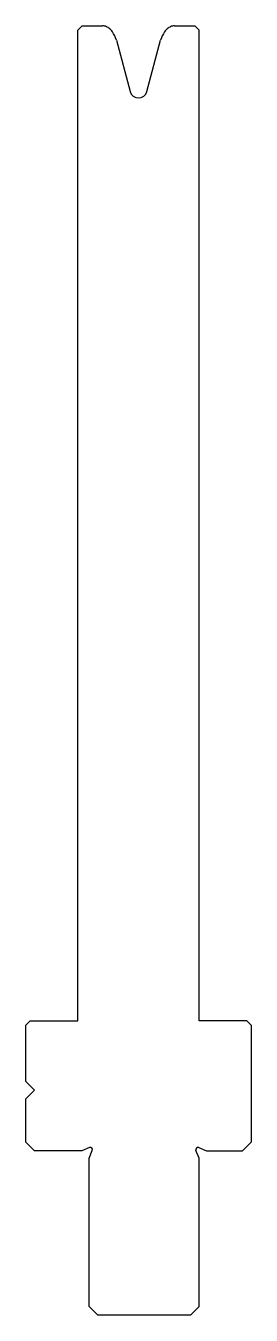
# Model space of a CAD drawing. Header units: metres. Extents: x 100 to 126, y 89 to 238.
import ezdxf

# ---------------------------------------------------------------- set-up
doc = ezdxf.new("R2010")
doc.units = ezdxf.units.M

msp = doc.modelspace()

# ---------------------------------------------------------------- linework, layer by layer
for p, q in [((106.017285, 238.010278), (105.517285, 237.510278)), ((105.517285, 123.010278), (105.517285, 237.510278)), ((106.017285, 238.010278), (108.379929, 238.010278)), ((116.65464, 238.010278), (119.017285, 238.010278)), ((119.517285, 237.510278), (119.017285, 238.010278)), ((119.517285, 123.010278), (119.517285, 237.510278)), ((109.961727, 236.351598), (111.551359, 230.41901)), ((113.483211, 230.41901), (115.072843, 236.351598)), ((100.017285, 123.010278), (99.517285, 122.510278)), ((99.517285, 116.010278), (99.517285, 122.510278)), ((100.017285, 123.010278), (105.517285, 123.010278)), ((125.017285, 123.010278), (119.517285, 123.010278)), ((125.517285, 122.510278), (125.017285, 123.010278)), ((125.517285, 122.510278), (125.517285, 109.010278)), ((99.517285, 116.010278), (100.517285, 115.010278)), ((100.517285, 115.010278), (99.517285, 114.010278)), ((99.517285, 109.010278), (99.517285, 114.010278)), ((99.517285, 109.010278), (100.517285, 108.010278)), ((124.517285, 108.010278), (125.517285, 109.010278)), ((105.967285, 108.010278), (100.517285, 108.010278)), ((106.860715, 108.380349), (105.967285, 108.010278)), ((106.817285, 107.160278), (107.187356, 108.053708)), ((119.517285, 107.160278), (119.147214, 108.053708)), ((119.473855, 108.380349), (120.367285, 108.010278)), ((120.367285, 108.010278), (124.517285, 108.010278)), ((106.817285, 90.010278), (106.817285, 107.160278)), ((119.517285, 90.010278), (119.517285, 107.160278)), ((106.817285, 90.010278), (107.817285, 89.010278)), ((118.517285, 89.010278), (119.517285, 90.010278)), ((118.517285, 89.010278), (107.817285, 89.010278))]:
    msp.add_line(p, q)
for centre, radius, start, end in [((108.379929, 237.010278), 1, 63.828764, 90), ((108.172218, 236.555315), 1.5, 47.092583, 64.372963), ((107.526993, 235.790412), 2.5, 37.783617, 48.196386), ((107.063949, 235.575141), 3, 15, 35.614213), ((117.97062, 235.575141), 3, 144.385787, 165), ((117.507577, 235.790412), 2.5, 131.803614, 142.216383), ((116.862352, 236.555315), 1.5, 115.627037, 132.907417), ((116.65464, 237.010278), 1, 90, 116.171236), ((112.517285, 230.677829), 1, 195, 345), ((106.956386, 108.149379), 0.25, 337.5, 112.5), ((119.378184, 108.149379), 0.25, 67.5, 202.5)]:
    msp.add_arc(centre, radius, start, end)

doc.saveas('drawing.dxf')
